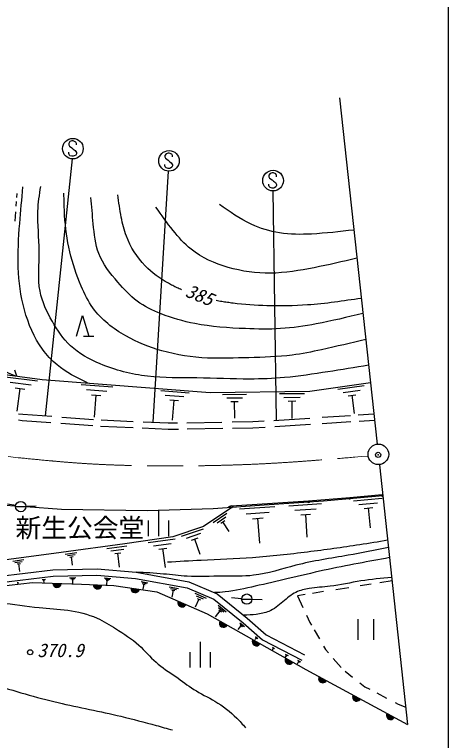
# Model space of a CAD drawing. Units: millimetres, scale not verified. Extents: x 40000 to 680000, y 20000 to 380000.
# Drawn here: x 536869 to 579000, y 234642 to 305076 of the extents above; entities that cross this region are included whole.
import ezdxf
from ezdxf.enums import TextEntityAlignment as Align

# ---------------------------------------------------------------- set-up
doc = ezdxf.new("R2010")
doc.units = ezdxf.units.MM
doc.header["$LTSCALE"] = 1000
doc.header["$PDMODE"] = 32
doc.header["$PDSIZE"] = 500
doc.linetypes.add('CHAIN', pattern=[18.5, 12, -1.5, 3.5, -1.5])
for name, color, linetype, lineweight in [('M-BGD', 7, 'Continuous', 25), ('M-BMK', 2, 'CHAIN', 13), ('M-BMK-SRVR', 3, 'Continuous', 25), ('M-STR-HTXT', 7, 'Continuous', 13), ('M-STR-STRC', 7, 'Continuous', 25), ('M-TTL-BAND', 7, 'Continuous', 25)]:
    doc.layers.add(name, color=color, linetype=linetype, lineweight=lineweight)
doc.layers.add('M-OTRS', color=6, linetype='Continuous')
doc.styles.add('ＭＳ ゴシック', font='')
doc.styles.get('ＭＳ ゴシック').set_extended_font_data('MS Gothic')

msp = doc.modelspace()

# ---------------------------------------------------------------- linework, layer by layer
at = {"layer": 'M-BGD'}
for p, q in [((537100, 287727), (537069, 287317)), ((537039, 286919), (537007, 286488)), ((536966, 285943), (536897, 285033)), ((542873, 273875), (543473, 275875)), ((543473, 275875), (544073, 273875)), ((543573, 273875), (544573, 273875)), ((515925, 272715), (539550, 269673)), ((537096, 269989), (536892, 270571)), ((535950, 269932), (539100, 269532)), ((536440, 269392), (538490, 269132)), ((539550, 269673), (555865, 268409)), ((543350, 269182), (546400, 268942)), ((565544, 268527), (571422, 269365)), ((568260, 268712), (570800, 269072)), ((536930, 268852), (537880, 268722)), ((537120, 266582), (537410, 268792)), ((543850, 268682), (545830, 268532)), ((551060, 268582), (553810, 268372)), ((555865, 268409), (565544, 268527)), ((568760, 268402), (570410, 268632)), ((544350, 268182), (545260, 268112)), ((544640, 266012), (544810, 268152)), ((551510, 268132), (553300, 268002)), ((551960, 267682), (552780, 267622)), ((552220, 265722), (552370, 267652)), ((557050, 268222), (559390, 268252)), ((557470, 267882), (558990, 267902)), ((562580, 268292), (565020, 268322)), ((563010, 267932), (564600, 267952)), ((569260, 268082), (570020, 268182)), ((569890, 266352), (569640, 268132)), ((557880, 267532), (558580, 267542)), ((558250, 265902), (558230, 267542)), ((563440, 267572), (564170, 267582)), ((563830, 265872), (563810, 267582)), ((537270, 266346), (537665, 266296)), ((537665, 266296), (540478, 266092)), ((570245, 266224), (571753, 266319)), ((537248, 265744), (537605, 265699)), ((537605, 265699), (540385, 265497)), ((541470, 266020), (544540, 265797)), ((545267, 265744), (548392, 265602)), ((549358, 265558), (551802, 265447)), ((558000, 265543), (559992, 265574)), ((559992, 265574), (561109, 265645)), ((562031, 265703), (565544, 265926)), ((566748, 266002), (569482, 266175)), ((566748, 265401), (569505, 265575)), ((570334, 265628), (571818, 265722)), ((541352, 265427), (544477, 265200)), ((545232, 265145), (548389, 265001)), ((549266, 264961), (551793, 264847)), ((551793, 264847), (552782, 264862)), ((551802, 265447), (552686, 265461)), ((553607, 265475), (557008, 265528)), ((553632, 264875), (557080, 264929)), ((558022, 264943), (560016, 264974)), ((560016, 264974), (561211, 265050)), ((562151, 265110), (565589, 265327)), ((569418, 258228), (572569, 258498)), ((557943, 257400), (565423, 257894)), ((566856, 257847), (561095, 257476)), ((565423, 257894), (569418, 258228)), ((572620, 258364), (566856, 257847)), ((569790, 257902), (572550, 258152)), ((536970, 257372), (535970, 257442)), ((536985, 257455), (536182, 257570)), ((536969, 257333), (537969, 257333)), ((541439, 257038), (537968, 257296)), ((537970, 257362), (538970, 257412)), ((556168, 257124), (549753, 256913)), ((557973, 257253), (555213, 255398)), ((561095, 257476), (556168, 257124)), ((558710, 257102), (562140, 257342)), ((563490, 257422), (566660, 257632)), ((564080, 256982), (566140, 257122)), ((570310, 257532), (572110, 257702)), ((570830, 257162), (571660, 257242)), ((571420, 255262), (571250, 257202)), ((549753, 256913), (541439, 257038)), ((550844, 256973), (550844, 254473)), ((556160, 255802), (557490, 256692)), ((559350, 256632), (561580, 256792)), ((564660, 256542), (565610, 256602)), ((565280, 254352), (565140, 256572)), ((549844, 255973), (549844, 254473)), ((551844, 254473), (551844, 255973)), ((556530, 255762), (557390, 256342)), ((556890, 255712), (557290, 255982)), ((557720, 254912), (557090, 255852)), ((559980, 256162), (561010, 256232)), ((560670, 253792), (560500, 256202)), ((555213, 255398), (552242, 254391)), ((553070, 254462), (555220, 255192)), ((552242, 254391), (547583, 253711)), ((553560, 254272), (554960, 254742)), ((554040, 254072), (554690, 254292)), ((547583, 253711), (541388, 252880)), ((549850, 253842), (552470, 254222)), ((550370, 253522), (552070, 253762)), ((554880, 252672), (554370, 254182)), ((541388, 252880), (535845, 252128)), ((541780, 252732), (542930, 252882)), ((545840, 253272), (547780, 253542)), ((546220, 253032), (547480, 253202)), ((546600, 252782), (547180, 252862)), ((550880, 253192), (551670, 253302)), ((551540, 251412), (551280, 253252)), ((536700, 252042), (537770, 252192)), ((542010, 252592), (542750, 252692)), ((542230, 252442), (542570, 252492)), ((542510, 251662), (542400, 252472)), ((547070, 251462), (546890, 252822)), ((536910, 251912), (537610, 252012)), ((537120, 251782), (537440, 251822)), ((537380, 251052), (537280, 251802)), ((535187, 250543), (540593, 251189)), ((540593, 251189), (544889, 251282)), ((544889, 251282), (548678, 250958)), ((548678, 250958), (553806, 250034)), ((535246, 249945), (540635, 250590)), ((539560, 250262), (539880, 250302)), ((539620, 250222), (539830, 250252)), ((539680, 250172), (539780, 250192)), ((539760, 249952), (539730, 250182)), ((540635, 250590), (544870, 250681)), ((542210, 250422), (542820, 250442)), ((542320, 250342), (542720, 250352)), ((542430, 250252), (542610, 250252)), ((542530, 249822), (542520, 250252)), ((544870, 250681), (548599, 250363)), ((545570, 250422), (546230, 250362)), ((545680, 250312), (546110, 250272)), ((545780, 250202), (545980, 250182)), ((545840, 249732), (545880, 250192)), ((548599, 250363), (553633, 249456)), ((549150, 250062), (549810, 249942)), ((573517, 250122), (572330, 249936)), ((533691, 249408), (538621, 249975)), ((537140, 249972), (537270, 249982)), ((537170, 249952), (537250, 249962)), ((537190, 249932), (537230, 249942)), ((537220, 249842), (537210, 249942)), ((538621, 249975), (543381, 249805)), ((543381, 249805), (546497, 249691)), ((546497, 249691), (550690, 249068)), ((549250, 249942), (549680, 249862)), ((549340, 249822), (549540, 249782)), ((549360, 249332), (549440, 249802)), ((551880, 249562), (552800, 249402)), ((552020, 249402), (552610, 249292)), ((553633, 249456), (556220, 248360)), ((553806, 250034), (556532, 248879)), ((569327, 249465), (568076, 249269)), ((571499, 249806), (570425, 249637)), ((550690, 249068), (555563, 246915)), ((552150, 249232), (552420, 249182)), ((552170, 248562), (552290, 249212)), ((554360, 248922), (555460, 248462)), ((554490, 248682), (555200, 248382)), ((556532, 248879), (559442, 246523)), ((565094, 248802), (564331, 248683)), ((564331, 248683), (564861, 247559)), ((566882, 249082), (565789, 248911)), ((554450, 247602), (554780, 248372)), ((554610, 248432), (554940, 248302)), ((556220, 248360), (559056, 246064)), ((558920, 248392), (557930, 248482)), ((558921, 248354), (559921, 248354)), ((559920, 248342), (560920, 248322)), ((556630, 247772), (557430, 247132)), ((556670, 247542), (557190, 247122)), ((556710, 247312), (556950, 247112)), ((555563, 246915), (565138, 241532)), ((556380, 246652), (556830, 247212)), ((559442, 246523), (561290, 244906)), ((565224, 246789), (565549, 246099)), ((558730, 246072), (559200, 245692)), ((558760, 245942), (559060, 245692)), ((559056, 246064), (560950, 244407)), ((565549, 246099), (565709, 245823)), ((570217, 244401), (570217, 246401)), ((571717, 246401), (571717, 244401)), ((558580, 245412), (558850, 245742)), ((558780, 245802), (558920, 245682)), ((565971, 245369), (566476, 244494)), ((560190, 244432), (560320, 244582)), ((560270, 244732), (560480, 244552)), ((560280, 244672), (560420, 244552)), ((560290, 244602), (560350, 244552)), ((561290, 244906), (565033, 242966)), ((554891, 244221), (554891, 241721)), ((560950, 244407), (564756, 242433)), ((566873, 243807), (567063, 243479)), ((553891, 243221), (553891, 241721)), ((555891, 241721), (555891, 243221)), ((561900, 243682), (562100, 243582)), ((561900, 243442), (561970, 243582)), ((561920, 243642), (562050, 243572)), ((561940, 243592), (562000, 243562)), ((563160, 243032), (563440, 242892)), ((567063, 243479), (567338, 243161)), ((563160, 242682), (563260, 242882)), ((563190, 242972), (563370, 242872)), ((563220, 242902), (563300, 242852)), ((564340, 242422), (564630, 242272)), ((564370, 242352), (564560, 242262)), ((567815, 242610), (568571, 241735)), ((564340, 242062), (564450, 242262)), ((564400, 242282), (564490, 242242)), ((565138, 241532), (575035, 236181)), ((568978, 241358), (569695, 240789)), ((570383, 240244), (570864, 239861)), ((570864, 239861), (571351, 239607)), ((572033, 239250), (572996, 238747)), ((573829, 238311), (574113, 238163)), ((574113, 238163), (574851, 237872))]:
    msp.add_line(p, q, dxfattribs=at)
for centre, radius in [((537469, 257333), 500), ((559421, 248354), 500), ((538385, 243198), 250)]:
    msp.add_circle(centre, radius, dxfattribs=at)
for centre, radius, start, end in [((565423, 257894), 150, 183.77362, 4.78253), ((569418, 258228), 150, 184.78253, 4.9073), ((572569, 258498), 150, 184.9073, 290.08173), ((557976, 256901), 500, 93.77362, 138.77362), ((557943, 257400), 150, 183.77362, 3.77362), ((541001, 249890), 400, 177.95459, 357.95459), ((541001, 249890), 400, 177.95459, 357.95459), ((541001, 249890), 350, 177.95459, 357.95459), ((541001, 249890), 300, 177.95459, 357.95459), ((541001, 249890), 250, 177.95459, 357.95459), ((541001, 249890), 200, 177.95459, 357.95459), ((541001, 249890), 150, 177.95459, 357.95459), ((541001, 249890), 100, 177.95459, 357.95459), ((541001, 249890), 50, 177.95459, 357.95459), ((544939, 249748), 400, 177.91743, 357.91743), ((544939, 249748), 400, 177.91743, 357.91743), ((544939, 249748), 350, 177.91743, 357.91743), ((544939, 249748), 300, 177.91743, 357.91743), ((544939, 249748), 250, 177.91743, 357.91743), ((544939, 249748), 200, 177.91743, 357.91743), ((544939, 249748), 150, 177.91743, 357.91743), ((544939, 249748), 100, 177.91743, 357.91743), ((544939, 249748), 50, 177.91743, 357.91743), ((548593, 249380), 400, 171.54497, 351.54497), ((548593, 249380), 400, 171.54497, 351.54497), ((548593, 249380), 350, 171.54497, 351.54497), ((548593, 249380), 300, 171.54497, 351.54497), ((548593, 249380), 250, 171.54497, 351.54497), ((548593, 249380), 200, 171.54497, 351.54497), ((548593, 249380), 150, 171.54497, 351.54497), ((548593, 249380), 100, 171.54497, 351.54497), ((548593, 249380), 50, 171.54497, 351.54497), ((553126, 247991), 400, 156.16126, 336.16126), ((553126, 247991), 400, 156.16126, 336.16126), ((553126, 247991), 350, 156.16126, 336.16126), ((553126, 247991), 300, 156.16126, 336.16126), ((553126, 247991), 250, 156.16126, 336.16126), ((553126, 247991), 200, 156.16126, 336.16126), ((553126, 247991), 150, 156.16126, 336.16126), ((553126, 247991), 100, 156.16126, 336.16126), ((553126, 247991), 50, 156.16126, 336.16126), ((557159, 246018), 400, 150.65835, 330.65835), ((557159, 246018), 400, 150.65835, 330.65835), ((557159, 246018), 350, 150.65835, 330.65835), ((557159, 246018), 300, 150.65835, 330.65835), ((557159, 246018), 250, 150.65835, 330.65835), ((557159, 246018), 200, 150.65835, 330.65835), ((557159, 246018), 150, 150.65835, 330.65835), ((557159, 246018), 100, 150.65835, 330.65835), ((557159, 246018), 50, 150.65835, 330.65835), ((560351, 244223), 400, 150.65835, 330.65835), ((560351, 244223), 400, 150.65835, 330.65835), ((560351, 244223), 350, 150.65835, 330.65835), ((560351, 244223), 300, 150.65835, 330.65835), ((560351, 244223), 250, 150.65835, 330.65835), ((560351, 244223), 200, 150.65835, 330.65835), ((560351, 244223), 150, 150.65835, 330.65835), ((560351, 244223), 100, 150.65835, 330.65835), ((560351, 244223), 50, 150.65835, 330.65835), ((563542, 242429), 400, 150.65835, 330.65835), ((563542, 242429), 400, 150.65835, 330.65835), ((563542, 242429), 350, 150.65835, 330.65835), ((563542, 242429), 300, 150.65835, 330.65835), ((563542, 242429), 250, 150.65835, 330.65835), ((563542, 242429), 200, 150.65835, 330.65835), ((563542, 242429), 150, 150.65835, 330.65835), ((563542, 242429), 100, 150.65835, 330.65835), ((563542, 242429), 50, 150.65835, 330.65835), ((566788, 240640), 400, 151.60001, 331.60001), ((566788, 240640), 400, 151.60001, 331.60001), ((566788, 240640), 350, 151.60001, 331.60001), ((566788, 240640), 300, 151.60001, 331.60001), ((566788, 240640), 250, 151.60001, 331.60001), ((566788, 240640), 200, 151.60001, 331.60001), ((566788, 240640), 150, 151.60001, 331.60001), ((566788, 240640), 100, 151.60001, 331.60001), ((566788, 240640), 50, 151.60001, 331.60001), ((570087, 238857), 400, 151.60001, 331.60001), ((570087, 238857), 400, 151.60001, 331.60001), ((570087, 238857), 350, 151.60001, 331.60001), ((570087, 238857), 300, 151.60001, 331.60001), ((570087, 238857), 250, 151.60001, 331.60001), ((570087, 238857), 200, 151.60001, 331.60001), ((570087, 238857), 150, 151.60001, 331.60001), ((570087, 238857), 100, 151.60001, 331.60001), ((570087, 238857), 50, 151.60001, 331.60001), ((573386, 237073), 400, 151.60001, 331.60001), ((573386, 237073), 400, 151.60001, 331.60001), ((573386, 237073), 350, 151.60001, 331.60001), ((573386, 237073), 300, 151.60001, 331.60001), ((573386, 237073), 250, 151.60001, 331.60001), ((573386, 237073), 200, 151.60001, 331.60001), ((573386, 237073), 150, 151.60001, 331.60001), ((573386, 237073), 100, 151.60001, 331.60001), ((573386, 237073), 50, 151.60001, 331.60001)]:
    msp.add_arc(centre, radius, start, end, dxfattribs=at)
for points, knots in [([(543949, 269332), (542913, 269843), (541876, 270353), (540998, 271079), (540469, 271517), (539997, 272032), (539591, 272592), (538761, 273735), (538202, 275062), (537832, 276427), (537467, 277774), (537285, 279158), (537233, 280544), (537180, 281963), (537264, 283384), (537374, 284801), (537467, 285988), (537579, 287171), (537691, 288355)], [0, 0, 0, 0, 1, 1, 1, 2, 2, 2, 3, 3, 3, 4, 4, 4, 5, 5, 5, 6, 6, 6, 6]), ([(571239, 271042), (569920, 270831), (568601, 270620), (567281, 270411), (565890, 270190), (564497, 269972), (563094, 269848), (561972, 269748), (560843, 269709), (559716, 269707), (558004, 269704), (556295, 269788), (554579, 269812), (552981, 269835), (551377, 269805), (549794, 269988), (548221, 270171), (546669, 270565), (545185, 271185), (544132, 271625), (543114, 272179), (542300, 272944), (541591, 273610), (541038, 274436), (540541, 275301), (540008, 276230), (539539, 277203), (539345, 278222), (539103, 279483), (539280, 280814), (539274, 282127), (539268, 283429), (539081, 284714), (539133, 285997), (539166, 286796), (539290, 287593), (539415, 288390)], [0, 0, 0, 0, 1, 1, 1, 2, 2, 2, 3, 3, 3, 4, 4, 4, 5, 5, 5, 6, 6, 6, 7, 7, 7, 8, 8, 8, 9, 9, 9, 10, 10, 10, 11, 11, 11, 12, 12, 12, 12]), ([(570966, 273549), (569541, 273210), (568116, 272871), (566683, 272557), (565738, 272349), (564790, 272153), (563833, 272029), (562437, 271849), (561022, 271826), (559611, 271783), (558272, 271742), (556937, 271684), (555600, 271748), (554104, 271819), (552606, 272042), (551167, 272451), (549958, 272795), (548791, 273269), (547683, 273894), (546451, 274589), (545292, 275471), (544481, 276603), (544019, 277249), (543671, 277976), (543356, 278714), (542891, 279802), (542500, 280914), (542230, 282057), (541957, 283208), (541808, 284392), (541737, 285575), (541694, 286302), (541680, 287030), (541667, 287757)], [0, 0, 0, 0, 1, 1, 1, 2, 2, 2, 3, 3, 3, 4, 4, 4, 5, 5, 5, 6, 6, 6, 7, 7, 7, 8, 8, 8, 9, 9, 9, 10, 10, 10, 11, 11, 11, 11]), ([(553076, 278373), (552932, 278437), (552789, 278501), (552647, 278568), (552505, 278635), (552364, 278704), (552225, 278777), (552085, 278849), (551947, 278923), (551810, 279000), (550991, 279461), (550218, 280018), (549559, 280694), (548760, 281513), (548129, 282508), (547730, 283577), (547509, 284170), (547360, 284786), (547238, 285406), (547096, 286129), (546991, 286858), (546886, 287586)], [0, 0, 0, 0, 1, 1, 1, 2, 2, 2, 3, 3, 3, 4, 4, 4, 5, 5, 5, 6, 6, 6, 7, 7, 7, 7]), ([(570691, 276071), (569186, 275706), (567680, 275342), (566155, 275055), (565014, 274840), (563863, 274670), (562707, 274598), (561573, 274527), (560434, 274552), (559294, 274598), (557641, 274664), (555985, 274775), (554368, 275090), (553255, 275307), (552161, 275620), (551096, 276040), (550275, 276364), (549472, 276753), (548774, 277272), (548080, 277787), (547490, 278433), (546909, 279101), (546166, 279958), (545439, 280854), (545044, 281881), (544699, 282781), (544609, 283782), (544517, 284766), (544436, 285631), (544353, 286483), (544270, 287334)], [0, 0, 0, 0, 1, 1, 1, 2, 2, 2, 3, 3, 3, 4, 4, 4, 5, 5, 5, 6, 6, 6, 7, 7, 7, 8, 8, 8, 9, 9, 9, 10, 10, 10, 10]), ([(570109, 281421), (568726, 281103), (567342, 280785), (565944, 280509), (564549, 280233), (563138, 279998), (561722, 279981), (560339, 279964), (558952, 280156), (557605, 280544), (556310, 280917), (555054, 281472), (554017, 282303), (553358, 282831), (552788, 283469), (552257, 284133), (551674, 284863), (551139, 285624), (550604, 286384)], [0, 0, 0, 0, 1, 1, 1, 2, 2, 2, 3, 3, 3, 4, 4, 4, 5, 5, 5, 6, 6, 6, 6]), ([(569810, 284164), (568443, 284007), (567076, 283850), (565698, 283781), (564664, 283729), (563623, 283725), (562602, 283886), (561655, 284036), (560725, 284326), (559857, 284731), (558759, 285243), (557760, 285937), (556761, 286631)], [0, 0, 0, 0, 1, 1, 1, 2, 2, 2, 3, 3, 3, 4, 4, 4, 4]), ([(570532, 277538), (568796, 277279), (567061, 277020), (565314, 276896), (564005, 276802), (562689, 276785), (561375, 276825), (560274, 276859), (559174, 276934), (558082, 277068), (557899, 277091), (557717, 277115), (557535, 277140), (557353, 277166), (557172, 277193), (556990, 277223), (556810, 277253), (556631, 277285), (556452, 277318)], [0, 0, 0, 0, 1, 1, 1, 2, 2, 2, 3, 3, 3, 4, 4, 4, 5, 5, 5, 6, 6, 6, 6]), ([(536947, 270008), (535995, 270419), (535044, 270830), (534055, 271121), (533178, 271379), (532272, 271542), (531388, 271788), (530739, 271968), (530102, 272191), (529457, 272371), (528729, 272574), (527989, 272720), (527262, 272969), (526507, 273226), (525764, 273593), (525219, 274149), (524873, 274503), (524606, 274933), (524339, 275363)], [0, 0, 0, 0, 1, 1, 1, 2, 2, 2, 3, 3, 3, 4, 4, 4, 5, 5, 5, 6, 6, 6, 6]), ([(573088, 254065), (572187, 253916), (571287, 253768), (570385, 253629), (568703, 253369), (567017, 253139), (565328, 252927), (563548, 252705), (561765, 252503), (559976, 252374), (558317, 252254), (556654, 252198), (554993, 252115), (553898, 252061), (552803, 251996), (551708, 251931)], [0, 0, 0, 0, 1, 1, 1, 2, 2, 2, 3, 3, 3, 4, 4, 4, 5, 5, 5, 5]), ([(573165, 253352), (571868, 253095), (570570, 252839), (569268, 252611), (567569, 252314), (565861, 252065), (564183, 251639), (562813, 251291), (561461, 250824), (560070, 250667), (559085, 250555), (558080, 250598), (557079, 250592), (555923, 250584), (554772, 250510), (553625, 250574), (552863, 250617), (552102, 250721), (551340, 250793), (550454, 250877), (549566, 250917), (548678, 250958)], [0, 0, 0, 0, 1, 1, 1, 2, 2, 2, 3, 3, 3, 4, 4, 4, 5, 5, 5, 6, 6, 6, 7, 7, 7, 7]), ([(573271, 252383), (572259, 252196), (571248, 252010), (570237, 251820), (569127, 251611), (568018, 251398), (566915, 251156), (565755, 250901), (564601, 250615), (563446, 250344), (562377, 250093), (561306, 249855), (560234, 249606), (559269, 249381), (558302, 249147), (557319, 249052), (556973, 249019), (556626, 249003), (556279, 248987)], [0, 0, 0, 0, 1, 1, 1, 2, 2, 2, 3, 3, 3, 4, 4, 4, 5, 5, 5, 6, 6, 6, 6]), ([(573480, 250462), (572482, 250372), (571485, 250282), (570495, 250122), (569496, 249961), (568506, 249728), (567506, 249606), (566833, 249523), (566155, 249491), (565476, 249384), (565029, 249314), (564581, 249211), (564184, 249015), (563723, 248787), (563331, 248434), (562929, 248092), (562503, 247731), (562065, 247383), (561563, 247170), (561182, 247007), (560763, 246923), (560345, 246874), (559938, 246827), (559533, 246814), (559127, 246800)], [0, 0, 0, 0, 1, 1, 1, 2, 2, 2, 3, 3, 3, 4, 4, 4, 5, 5, 5, 6, 6, 6, 7, 7, 7, 8, 8, 8, 8]), ([(526399, 247677), (527248, 247601), (528098, 247525), (528943, 247557), (529799, 247590), (530652, 247734), (531509, 247840), (532831, 248002), (534164, 248072), (535487, 247981), (536751, 247893), (538005, 247658), (539266, 247529), (540186, 247436), (541109, 247399), (542030, 247275), (543009, 247144), (543985, 246915), (544879, 246514), (545508, 246232), (546096, 245866), (546684, 245498), (547472, 245007), (548261, 244513), (548941, 243891), (549518, 243362), (550017, 242741), (550605, 242226), (551196, 241709), (551876, 241299), (552523, 240844), (553110, 240432), (553669, 239983), (554272, 239603), (554936, 239185), (555653, 238851), (556331, 238447), (557099, 237989), (557818, 237443), (558447, 236811), (558742, 236513), (559017, 236197), (559293, 235880)], [0, 0, 0, 0, 1, 1, 1, 2, 2, 2, 3, 3, 3, 4, 4, 4, 5, 5, 5, 6, 6, 6, 7, 7, 7, 8, 8, 8, 9, 9, 9, 10, 10, 10, 11, 11, 11, 12, 12, 12, 13, 13, 13, 14, 14, 14, 14]), ([(518722, 245944), (519692, 245780), (520662, 245617), (521576, 245298), (522769, 244882), (523869, 244202), (525021, 243655), (526586, 242911), (528248, 242411), (529887, 241854), (531506, 241303), (533103, 240697), (534721, 240148), (536817, 239436), (538948, 238820), (541104, 238315), (543130, 237841), (545178, 237465), (547202, 236988), (548346, 236718), (549482, 236416), (550615, 236103), (551142, 235957), (551668, 235809), (552195, 235661)], [0, 0, 0, 0, 1, 1, 1, 2, 2, 2, 3, 3, 3, 4, 4, 4, 5, 5, 5, 6, 6, 6, 7, 7, 7, 8, 8, 8, 8])]:
    msp.add_open_spline(points, degree=3, knots=knots, dxfattribs=at)
at = {"layer": 'M-BMK'}
msp.add_open_spline([(536269, 262179), (538836, 261915), (541404, 261652), (543978, 261494), (546628, 261332), (549286, 261282), (551944, 261280), (555001, 261277), (558057, 261338), (561109, 261494), (564459, 261665), (567803, 261952), (571147, 262238)], degree=3, knots=[0, 0, 0, 0, 1, 1, 1, 2, 2, 2, 3, 3, 3, 4, 4, 4, 4], dxfattribs=at)
at = {"layer": 'M-BMK-SRVR'}
for p, q in [((568412, 297006), (572071, 263397)), ((572290, 261386), (575035, 236181))]:
    msp.add_line(p, q, dxfattribs=at)
msp.add_circle((572194, 262402), 1000, dxfattribs=at)
at = {"layer": 'M-OTRS'}
msp.add_point((572167, 262349), dxfattribs=at)
at = {"layer": 'M-STR-STRC'}
for p, q in [((542251, 292759), (542127, 292574)), ((542127, 292574), (542129, 292443)), ((542129, 292443), (542193, 292314)), ((542193, 292314), (542448, 292132)), ((542443, 292824), (542251, 292759)), ((542564, 292822), (542443, 292824)), ((542814, 292703), (542564, 292822)), ((542877, 292572), (542814, 292703)), ((542877, 292443), (542877, 292572)), ((542129, 291595), (542127, 291716)), ((542448, 292132), (542577, 292000)), ((542577, 292000), (542756, 291884)), ((542756, 291884), (542883, 291684)), ((542883, 291684), (542877, 291574)), ((551778, 291638), (551586, 291573)), ((551899, 291636), (551778, 291638)), ((552150, 291517), (551899, 291636)), ((539884, 266135), (542502, 291062)), ((542169, 291492), (542129, 291595)), ((542253, 291381), (542169, 291492)), ((542440, 291321), (542253, 291381)), ((542575, 291321), (542440, 291321)), ((542675, 291350), (542575, 291321)), ((542817, 291442), (542675, 291350)), ((542877, 291574), (542817, 291442)), ((551586, 291573), (551462, 291388)), ((551462, 291388), (551465, 291257)), ((551465, 291257), (551528, 291127)), ((551528, 291127), (551784, 290946)), ((551784, 290946), (551913, 290814)), ((552213, 291386), (552150, 291517)), ((552213, 291257), (552213, 291386)), ((551465, 290409), (551462, 290530)), ((551504, 290306), (551465, 290409)), ((551589, 290195), (551504, 290306)), ((551776, 290135), (551589, 290195)), ((551913, 290814), (552092, 290698)), ((552152, 290256), (552010, 290164)), ((552092, 290698), (552218, 290498)), ((552213, 290387), (552152, 290256)), ((552218, 290498), (552213, 290387)), ((550324, 265514), (551822, 289877)), ((551910, 290135), (551776, 290135)), ((552010, 290164), (551910, 290135)), ((561687, 289660), (561563, 289475)), ((561879, 289725), (561687, 289660)), ((562000, 289723), (561879, 289725)), ((562250, 289604), (562000, 289723)), ((562313, 289473), (562250, 289604)), ((561563, 289475), (561565, 289344)), ((561565, 289344), (561629, 289214)), ((561629, 289214), (561884, 289033)), ((561884, 289033), (562013, 288901)), ((562013, 288901), (562192, 288785)), ((562192, 288785), (562319, 288585)), ((562313, 289344), (562313, 289473)), ((561565, 288496), (561563, 288617)), ((561605, 288393), (561565, 288496)), ((561689, 288282), (561605, 288393)), ((561876, 288222), (561689, 288282)), ((562011, 288222), (561876, 288222)), ((562111, 288251), (562011, 288222)), ((562253, 288343), (562111, 288251)), ((562313, 288475), (562253, 288343)), ((562319, 288585), (562313, 288475)), ((562302, 265720), (561993, 287963))]:
    msp.add_line(p, q, dxfattribs=at)
for centre in [(542534, 292062), (551870, 290876), (561970, 288963)]:
    msp.add_circle(centre, 1000, dxfattribs=at)
at = {"layer": 'M-TTL-BAND'}
msp.add_line((579000, 20000), (579000, 370000), dxfattribs=at)

# ---------------------------------------------------------------- texts
at = {"layer": 'M-BGD', "style": 'ＭＳ ゴシック', "oblique": 15}
msp.add_text('385', height=1320, rotation=337.855, dxfattribs=at).set_placement((553592, 278374), align=Align.MIDDLE_LEFT)
msp.add_text('370.9', height=1320, dxfattribs=at).set_placement((539088, 243389), align=Align.MIDDLE_LEFT)
at = {"layer": 'M-STR-HTXT', "style": 'ＭＳ ゴシック'}
msp.add_text('新生公会堂', height=1833, dxfattribs=at).set_placement((536969, 255273), align=Align.MIDDLE_LEFT)

doc.saveas('drawing.dxf')
